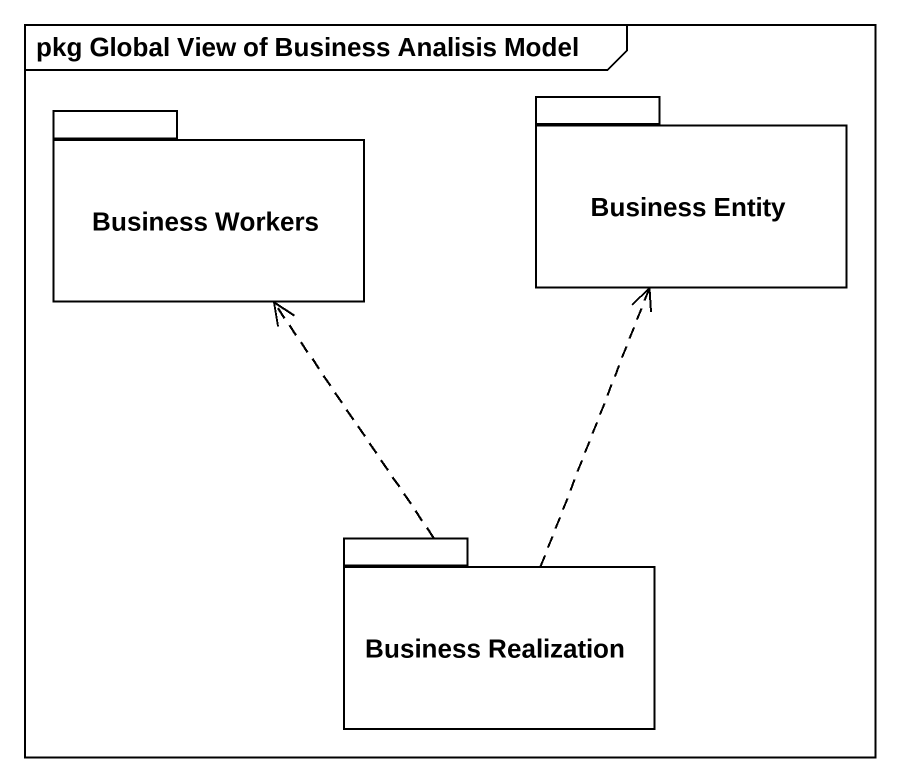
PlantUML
@startuml
mainframe pkg Global View of Business Analisis Model
package "Business Workers" as Business_Workers {
}
package "Business Entity" as Business_Entity {
}
package "Business Realization" as Business_Realization {
}
Business_Realization .up.> Business_Workers
Business_Realization .up.> Business_Entity
@enduml
